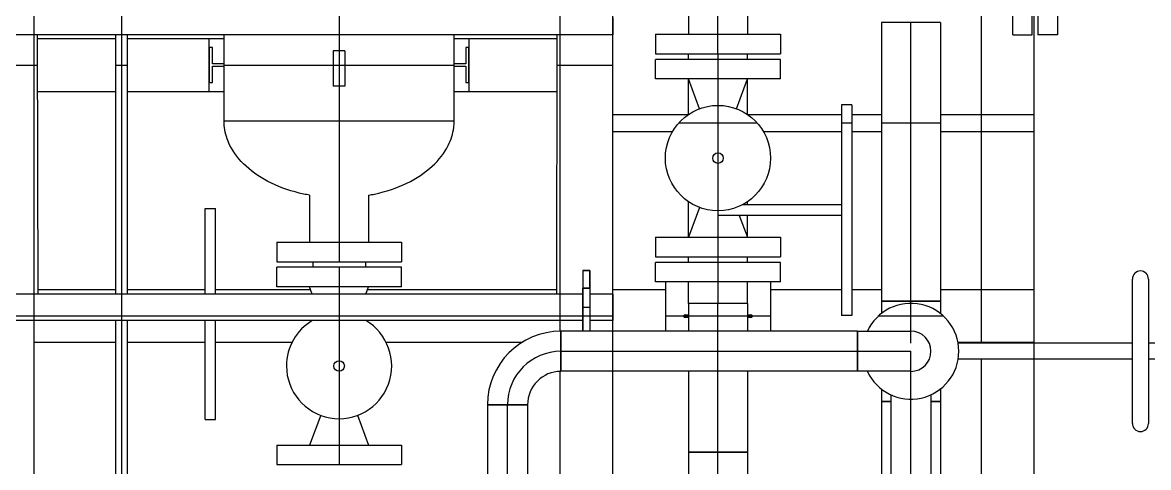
# Model space of a CAD drawing. Header units: inches. Extents: x 517790 to 538444, y 301815 to 302461.
# Drawn here: x 517872.961 to 517876.277, y 302344.697 to 302346.006 of the extents above; entities that cross this region are included whole.
import ezdxf

# ---------------------------------------------------------------- set-up
doc = ezdxf.new("R2010")
doc.units = ezdxf.units.IN
doc.header["$MEASUREMENT"] = 0
doc.layers.add('Layout', color=6, linetype='Continuous', lineweight=15)
doc.layers.add('硅胶总平面底图 工艺装置区', color=253, linetype='Continuous')

msp = doc.modelspace()

# ---------------------------------------------------------------- linework, layer by layer
at = {"layer": 'Layout', "color": 9, "lineweight": -3}
msp.add_arc((517876.9169, 302345.3007), 11.9999, 86.22389, 180, dxfattribs=at)
at = {"layer": '硅胶总平面底图 工艺装置区', "color": 253, "linetype": 'Continuous', "lineweight": -3}
for p, q in [((517872.9943, 302347.9323), (517872.9943, 302339.6658)), ((517875.9393, 302347.2533), (517875.9393, 302345.0626)), ((517874.6993, 302345.0981), (517874.6993, 302346.4783)), ((517874.5443, 302345.0981), (517874.5443, 302346.3823)), ((517873.8933, 302346.1757), (517873.8933, 302345.3025)), ((517875.8777, 302345.9699), (517875.8777, 302346.1536)), ((517875.9351, 302345.9699), (517875.9351, 302346.1536)), ((517875.9516, 302346.1536), (517875.9516, 302345.9699)), ((517876.009, 302346.1536), (517876.009, 302345.9699)), ((517875.7843, 302346.0667), (517875.7843, 302345.0626)), ((517873.2527, 302346.0369), (517873.2527, 302345.97)), ((517874.9224, 302346.0354), (517874.9224, 302345.9716)), ((517875.0093, 302345.9142), (517875.0093, 302346.0354)), ((517875.0962, 302346.0354), (517875.0962, 302345.9716)), ((517874.6993, 302346.0196), (517874.6993, 302345.97)), ((517875.6646, 302346.0061), (517875.4907, 302346.0061)), ((517875.4907, 302346.0061), (517875.4907, 302345.1865)), ((517875.5776, 302346.0061), (517875.5776, 302346.0061)), ((517875.5776, 302345.1865), (517875.5776, 302346.0061)), ((517875.6646, 302346.0061), (517875.6646, 302345.1865)), ((517874.6993, 302345.97), (517872.8393, 302345.97)), ((517873.0041, 302345.97), (517873.0054, 302345.2069)), ((517873.0041, 302345.9587), (517873.2354, 302345.9587)), ((517873.2354, 302345.2069), (517873.2354, 302345.97)), ((517873.2527, 302345.97), (517873.2527, 302345.2069)), ((517873.2699, 302345.2069), (517873.2699, 302345.97)), ((517873.2699, 302345.9587), (517873.511, 302345.9587)), ((517873.511, 302345.9587), (517873.5544, 302345.9587)), ((517873.511, 302345.8037), (517873.511, 302345.9587)), ((517873.5544, 302345.7159), (517873.5544, 302345.97)), ((517874.2322, 302345.7159), (517874.2322, 302345.97)), ((517874.2322, 302345.9587), (517874.2756, 302345.9587)), ((517874.2756, 302345.9587), (517874.5345, 302345.9587)), ((517874.2756, 302345.9587), (517874.2756, 302345.8037)), ((517874.5345, 302345.97), (517874.5332, 302345.2069)), ((517874.8256, 302345.9716), (517875.0093, 302345.9716)), ((517874.8256, 302345.9716), (517874.8256, 302345.9142)), ((517875.0093, 302345.9716), (517875.193, 302345.9716)), ((517875.193, 302345.9716), (517875.193, 302345.9142)), ((517875.8777, 302345.9699), (517875.9351, 302345.9699)), ((517876.009, 302345.9699), (517875.9516, 302345.9699)), ((517873.511, 302345.9328), (517873.511, 302345.8295)), ((517873.5203, 302345.9328), (517873.511, 302345.9328)), ((517873.5203, 302345.8843), (517873.5203, 302345.9328)), ((517874.2756, 302345.9328), (517874.2663, 302345.9328)), ((517874.2663, 302345.9328), (517874.2663, 302345.8843)), ((517874.2756, 302345.8295), (517874.2756, 302345.9328)), ((517873.8761, 302345.9225), (517873.8761, 302345.8708)), ((517873.9105, 302345.9225), (517873.8761, 302345.9225)), ((517873.9105, 302345.9225), (517873.9105, 302345.8708)), ((517874.8256, 302345.9142), (517875.0093, 302345.9142)), ((517875.0093, 302345.8976), (517874.8256, 302345.8976)), ((517874.8256, 302345.8402), (517874.8256, 302345.8976)), ((517874.9224, 302345.8976), (517874.9224, 302345.9142)), ((517875.0093, 302345.9142), (517875.0093, 302345.8976)), ((517875.0093, 302345.9142), (517875.193, 302345.9142)), ((517875.0093, 302345.8976), (517875.0093, 302345.3171)), ((517875.193, 302345.8976), (517875.0093, 302345.8976)), ((517875.0962, 302345.8976), (517875.0962, 302345.9142)), ((517875.193, 302345.8402), (517875.193, 302345.8976)), ((517872.8393, 302345.8812), (517873.0042, 302345.8812)), ((517873.2354, 302345.8812), (517873.2699, 302345.8812)), ((517873.5544, 302345.8843), (517873.5203, 302345.8843)), ((517873.5203, 302345.8781), (517873.5544, 302345.8781)), ((517873.5203, 302345.8295), (517873.5203, 302345.8781)), ((517873.5544, 302345.8812), (517874.2322, 302345.8812)), ((517873.8761, 302345.8708), (517873.8761, 302345.8192)), ((517873.9105, 302345.8708), (517873.9105, 302345.8192)), ((517874.2663, 302345.8843), (517874.2322, 302345.8843)), ((517874.2322, 302345.8781), (517874.2663, 302345.8781)), ((517874.2663, 302345.8781), (517874.2663, 302345.8295)), ((517874.5344, 302345.8812), (517874.6993, 302345.8812)), ((517873.511, 302345.8295), (517873.5203, 302345.8295)), ((517874.2663, 302345.8295), (517874.2756, 302345.8295)), ((517875.0093, 302345.8402), (517874.8256, 302345.8402)), ((517874.9224, 302345.7357), (517874.9224, 302345.8402)), ((517875.0093, 302345.8402), (517874.9224, 302345.8402)), ((517874.9551, 302345.7526), (517874.9224, 302345.8402)), ((517875.0962, 302345.8402), (517875.0093, 302345.8402)), ((517875.193, 302345.8402), (517875.0093, 302345.8402)), ((517875.0635, 302345.7526), (517875.0962, 302345.8402)), ((517875.0962, 302345.7357), (517875.0962, 302345.8402)), ((517873.0044, 302345.8037), (517873.2354, 302345.8037)), ((517873.2699, 302345.8037), (517873.511, 302345.8037)), ((517873.511, 302345.8037), (517873.5544, 302345.8037)), ((517873.9105, 302345.8192), (517873.8761, 302345.8192)), ((517874.2322, 302345.8037), (517874.2756, 302345.8037)), ((517874.2756, 302345.8037), (517874.5342, 302345.8037)), ((517875.373, 302345.7644), (517875.373, 302345.4544)), ((517875.404, 302345.7644), (517875.373, 302345.7644)), ((517875.404, 302345.7644), (517875.404, 302345.4544)), ((517874.6993, 302345.7355), (517874.9221, 302345.7355)), ((517875.0965, 302345.7355), (517875.373, 302345.7355)), ((517875.404, 302345.7355), (517875.4907, 302345.7355)), ((517875.6646, 302345.7355), (517875.9393, 302345.7355)), ((517875.9393, 302345.7355), (517875.9393, 302345.6859)), ((517874.2322, 302345.7159), (517873.5544, 302345.7159)), ((517874.2322, 302345.7159), (517873.5544, 302345.7159)), ((517874.8938, 302345.7107), (517875.1248, 302345.7107)), ((517875.373, 302345.7107), (517875.404, 302345.7107)), ((517875.4907, 302345.7107), (517875.6646, 302345.7107)), ((517874.6993, 302345.6859), (517874.8757, 302345.6859)), ((517875.1429, 302345.6859), (517875.373, 302345.6859)), ((517875.404, 302345.6859), (517875.4907, 302345.6859)), ((517875.6646, 302345.6859), (517875.9393, 302345.6859)), ((517873.8064, 302345.4981), (517873.8064, 302345.3599)), ((517873.9803, 302345.4981), (517873.9803, 302345.3599)), ((517874.9224, 302345.3745), (517874.9224, 302345.479)), ((517874.9551, 302345.4621), (517874.9224, 302345.3745)), ((517875.373, 302345.4699), (517875.081, 302345.4699)), ((517875.0962, 302345.4699), (517875.0962, 302345.479)), ((517873.4986, 302345.2069), (517873.4986, 302345.4586)), ((517873.4986, 302345.4586), (517873.5296, 302345.4586)), ((517873.5296, 302345.2069), (517873.5296, 302345.4586)), ((517875.0093, 302345.4524), (517875.0093, 302345.4389)), ((517875.373, 302345.4389), (517875.0093, 302345.4389)), ((517875.0722, 302345.4389), (517875.0962, 302345.3745)), ((517875.0962, 302345.3745), (517875.0962, 302345.4389)), ((517875.373, 302345.4544), (517875.373, 302345.1444)), ((517875.404, 302345.4544), (517875.404, 302345.1444)), ((517874.8256, 302345.3745), (517875.0093, 302345.3745)), ((517874.8256, 302345.3745), (517874.8256, 302345.3171)), ((517874.9224, 302345.3745), (517875.0962, 302345.3745)), ((517875.0093, 302345.3745), (517875.193, 302345.3745)), ((517875.193, 302345.3745), (517875.193, 302345.3171)), ((517873.7096, 302345.3599), (517873.8933, 302345.3599)), ((517873.7096, 302345.3599), (517873.7096, 302345.3025)), ((517873.8933, 302345.3599), (517874.077, 302345.3599)), ((517874.077, 302345.3599), (517874.077, 302345.3025)), ((517873.7096, 302345.3025), (517873.8933, 302345.3025)), ((517873.8158, 302345.3025), (517873.8158, 302345.286)), ((517873.8933, 302345.3025), (517874.077, 302345.3025)), ((517873.9708, 302345.3025), (517873.9708, 302345.286)), ((517874.8256, 302345.3171), (517875.0093, 302345.3171)), ((517875.0093, 302345.3005), (517874.8256, 302345.3005)), ((517874.8256, 302345.2431), (517874.8256, 302345.3005)), ((517874.9224, 302345.3005), (517874.9224, 302345.3171)), ((517875.0093, 302345.3171), (517875.0093, 302345.3005)), ((517875.0093, 302345.3171), (517875.193, 302345.3171)), ((517875.0093, 302345.3005), (517875.0093, 302345.1793)), ((517875.193, 302345.3005), (517875.0093, 302345.3005)), ((517875.0962, 302345.3005), (517875.0962, 302345.3171)), ((517875.193, 302345.2431), (517875.193, 302345.3005)), ((517873.8933, 302345.286), (517873.7096, 302345.286)), ((517873.7096, 302345.2286), (517873.7096, 302345.286)), ((517873.8933, 302345.286), (517873.8933, 302345.2069)), ((517874.077, 302345.286), (517873.8933, 302345.286)), ((517874.077, 302345.2286), (517874.077, 302345.286)), ((517874.6321, 302345.2767), (517874.6115, 302345.2767)), ((517874.6115, 302345.2767), (517874.6321, 302345.2767)), ((517874.6115, 302345.2767), (517874.6115, 302345.225)), ((517874.6115, 302345.2767), (517874.6115, 302345.225)), ((517874.6321, 302345.225), (517874.6321, 302345.2767)), ((517874.6321, 302345.2767), (517874.6321, 302345.225)), ((517875.0093, 302345.2431), (517874.8256, 302345.2431)), ((517874.8543, 302345.2431), (517874.8543, 302345.0981)), ((517874.9224, 302345.1793), (517874.9224, 302345.2431)), ((517875.193, 302345.2431), (517875.0093, 302345.2431)), ((517875.0962, 302345.1793), (517875.0962, 302345.2431)), ((517875.1643, 302345.2431), (517875.1643, 302345.0981)), ((517876.2302, 302344.8264), (517876.2302, 302345.2516)), ((517876.2774, 302345.2516), (517876.2774, 302344.8264)), ((517874.6115, 302345.2069), (517872.9272, 302345.2069)), ((517873.2354, 302345.2199), (517873.0054, 302345.2199)), ((517873.2527, 302345.2069), (517873.2527, 302345.1294)), ((517873.4986, 302345.2199), (517873.2699, 302345.2199)), ((517873.8096, 302345.2199), (517873.5296, 302345.2199)), ((517873.8933, 302345.2286), (517873.7096, 302345.2286)), ((517873.9803, 302345.2286), (517873.8064, 302345.2286)), ((517873.8144, 302345.2069), (517873.8064, 302345.2286)), ((517873.8158, 302345.2286), (517873.8158, 302345.2286)), ((517874.077, 302345.2286), (517873.8933, 302345.2286)), ((517873.8933, 302345.2069), (517873.8933, 302345.1294)), ((517873.9708, 302345.2286), (517873.9708, 302345.2286)), ((517873.9722, 302345.2069), (517873.9803, 302345.2286)), ((517874.5332, 302345.2199), (517873.977, 302345.2199)), ((517874.6115, 302345.225), (517874.6321, 302345.225)), ((517874.6321, 302345.225), (517874.6115, 302345.225)), ((517874.6115, 302345.0981), (517874.6115, 302345.225)), ((517874.6115, 302345.225), (517874.6115, 302345.0981)), ((517874.6321, 302345.225), (517874.6115, 302345.225)), ((517874.6321, 302345.225), (517874.6321, 302345.0981)), ((517874.6321, 302345.225), (517874.6321, 302345.0981)), ((517874.6993, 302345.2069), (517874.6321, 302345.2069)), ((517874.8543, 302345.2199), (517874.6993, 302345.2199)), ((517874.6993, 302345.2069), (517874.6993, 302345.1294)), ((517875.373, 302345.2199), (517875.1643, 302345.2199)), ((517875.4907, 302345.2199), (517875.404, 302345.2199)), ((517875.9393, 302345.2199), (517875.6646, 302345.2199)), ((517875.9393, 302345.2199), (517875.9393, 302345.0649)), ((517874.6321, 302345.1682), (517874.6115, 302345.1682)), ((517875.0962, 302345.1793), (517874.9224, 302345.1793)), ((517874.9224, 302345.1793), (517874.9224, 302345.0981)), ((517875.0093, 302345.1793), (517874.9224, 302345.1793)), ((517875.0093, 302345.0981), (517875.0093, 302345.1793)), ((517875.0962, 302345.1793), (517875.0093, 302345.1793)), ((517875.0962, 302345.1793), (517875.0962, 302345.0981)), ((517875.6646, 302345.1865), (517875.4907, 302345.1865)), ((517875.4907, 302345.1865), (517875.5776, 302345.1865)), ((517875.4907, 302345.1865), (517875.4907, 302345.1501)), ((517875.5776, 302345.1865), (517875.5776, 302345.1865)), ((517875.5776, 302345.1865), (517875.5776, 302345.1865)), ((517875.5776, 302345.1801), (517875.5776, 302345.1865)), ((517875.5776, 302345.1865), (517875.6646, 302345.1865)), ((517875.5776, 302345.0626), (517875.5776, 302345.1801)), ((517875.6646, 302345.1865), (517875.6646, 302345.1501)), ((517874.6993, 302345.1424), (517872.8393, 302345.1424)), ((517874.6115, 302345.1294), (517872.9272, 302345.1294)), ((517873.2354, 302344.5213), (517873.2354, 302345.1294)), ((517873.2527, 302345.1294), (517873.2527, 302344.5213)), ((517873.2699, 302344.5213), (517873.2699, 302345.1294)), ((517873.4986, 302344.8386), (517873.4986, 302345.1294)), ((517873.5296, 302344.8386), (517873.5296, 302345.1294)), ((517873.8933, 302345.1294), (517873.8933, 302344.7054)), ((517874.6993, 302345.1294), (517874.6321, 302345.1294)), ((517875.1643, 302345.1424), (517874.8543, 302345.1424)), ((517874.9122, 302345.1465), (517874.9224, 302345.1465)), ((517874.9224, 302345.1382), (517874.9122, 302345.1382)), ((517875.0962, 302345.1465), (517875.1064, 302345.1465)), ((517875.1064, 302345.1382), (517875.0962, 302345.1382)), ((517875.404, 302345.1444), (517875.373, 302345.1444)), ((517875.6737, 302345.1424), (517875.4816, 302345.1424)), ((517874.5468, 302345.0981), (517874.5468, 302344.98)), ((517874.5468, 302344.98), (517874.5468, 302345.0981)), ((517875.4201, 302345.0981), (517874.5468, 302345.0981)), ((517874.6993, 302344.98), (517874.6993, 302345.0981)), ((517875.0093, 302344.98), (517875.0093, 302345.0981)), ((517875.4201, 302345.0981), (517875.4201, 302344.98)), ((517875.4201, 302345.0981), (517875.5776, 302345.0981)), ((517875.4201, 302344.98), (517875.4201, 302345.0981)), ((517873.2354, 302345.0649), (517872.9943, 302345.0649)), ((517873.4986, 302345.0649), (517873.2699, 302345.0649)), ((517873.7546, 302345.0649), (517873.5296, 302345.0649)), ((517874.4315, 302345.0649), (517874.032, 302345.0649)), ((517875.9393, 302345.0649), (517875.7163, 302345.0649)), ((517874.5468, 302345.039), (517874.5468, 302345.039)), ((517874.5468, 302345.039), (517874.5468, 302345.039)), ((517874.5468, 302345.039), (517875.4201, 302345.039)), ((517875.4202, 302345.039), (517875.4201, 302345.039)), ((517875.4201, 302345.039), (517875.5776, 302345.039)), ((517875.4202, 302345.039), (517875.4202, 302345.039)), ((517875.5776, 302344.9309), (517875.5776, 302345.039)), ((517876.2302, 302345.0626), (517875.7167, 302345.0626)), ((517875.9393, 302345.0626), (517875.9393, 302345.0154)), ((517876.3552, 302345.0626), (517876.2774, 302345.0626)), ((517876.2302, 302345.0154), (517875.7167, 302345.0154)), ((517875.7843, 302345.0154), (517875.7843, 302343.7649)), ((517875.9393, 302345.0154), (517875.9393, 302343.7649)), ((517876.3552, 302345.0154), (517876.2774, 302345.0154)), ((517874.5443, 302344.1607), (517874.5443, 302344.9799)), ((517875.4201, 302344.98), (517874.5468, 302344.98)), ((517874.6993, 302344.041), (517874.6993, 302344.98)), ((517874.9224, 302344.98), (517874.9224, 302344.7422)), ((517875.0093, 302344.7422), (517875.0093, 302344.98)), ((517875.0962, 302344.98), (517875.0962, 302344.7422)), ((517875.5776, 302344.98), (517875.4201, 302344.98)), ((517875.5776, 302344.9309), (517875.5776, 302344.9309)), ((517875.5776, 302344.898), (517875.5776, 302344.9309)), ((517875.4907, 302344.9279), (517875.4907, 302344.8915)), ((517875.5186, 302344.9109), (517875.5186, 302341.1198)), ((517875.5776, 302341.1198), (517875.5776, 302344.898)), ((517875.6367, 302344.9109), (517875.6367, 302341.1198)), ((517875.6646, 302344.9279), (517875.6646, 302344.8915)), ((517874.3303, 302344.8815), (517874.4484, 302344.8815)), ((517874.4484, 302344.8815), (517874.3303, 302344.8815)), ((517874.3303, 302344.8815), (517874.3303, 302344.5058)), ((517874.3893, 302344.8816), (517874.3893, 302344.8816)), ((517874.3893, 302344.8816), (517874.3893, 302344.8815)), ((517874.3893, 302344.5058), (517874.3893, 302344.8815)), ((517874.4484, 302344.8815), (517874.4484, 302344.5058)), ((517875.5186, 302344.8915), (517875.4907, 302344.8915)), ((517875.4907, 302344.8915), (517875.4907, 302344.4852)), ((517875.4907, 302344.8915), (517875.5186, 302344.8915)), ((517875.6646, 302344.8915), (517875.6367, 302344.8915)), ((517875.6367, 302344.8915), (517875.6646, 302344.8915)), ((517875.6646, 302344.8915), (517875.6646, 302344.4852)), ((517873.4986, 302344.8386), (517873.5296, 302344.8386)), ((517873.8391, 302344.8505), (517873.8064, 302344.7628)), ((517873.9475, 302344.8505), (517873.9803, 302344.7628)), ((517873.7096, 302344.7628), (517873.8933, 302344.7628)), ((517873.7096, 302344.7628), (517873.7096, 302344.7054)), ((517873.8064, 302344.7628), (517873.8933, 302344.7628)), ((517873.8933, 302344.7628), (517873.9803, 302344.7628)), ((517873.8933, 302344.7628), (517874.077, 302344.7628)), ((517874.077, 302344.7628), (517874.077, 302344.7054)), ((517874.9224, 302344.7422), (517875.0962, 302344.7422)), ((517874.9224, 302344.7422), (517874.9224, 302344.4472)), ((517875.0962, 302344.7422), (517874.9224, 302344.7422)), ((517875.0093, 302344.7422), (517875.0093, 302344.7422)), ((517875.0093, 302344.4472), (517875.0093, 302344.7422)), ((517875.0093, 302344.7422), (517875.0093, 302344.7422)), ((517875.0962, 302344.7422), (517875.0962, 302344.4472)), ((517873.7096, 302344.7054), (517873.8933, 302344.7054)), ((517873.8933, 302344.7054), (517874.077, 302344.7054))]:
    msp.add_line(p, q, dxfattribs=at)
for centre, radius in [((517875.0093, 302345.6074), 0.155), ((517875.0093, 302345.6074), 0.0155), ((517873.8933, 302344.9957), 0.0155)]:
    msp.add_circle(centre, radius, dxfattribs=at)
for centre, radius, start, end in [((517876.2538, 302345.2516), 0.0236, 0, 180), ((517875.5776, 302345.039), 0.1411, 0, 155.2535), ((517873.8933, 302344.9957), 0.155, 180, 59.6355), ((517873.8933, 302344.9957), 0.155, 120.3645, 180), ((517874.9122, 302345.1424), 0.00413, 90, 270), ((517875.1064, 302345.1424), 0.00413, 270, 90), ((517874.5468, 302344.8815), 0.2165, 90, 180), ((517875.5776, 302345.039), 0.0591, 270, 90), ((517875.5776, 302345.039), 0.0591, 0, 90), ((517874.5468, 302344.8815), 0.1575, 90, 180), ((517875.5776, 302345.039), 0.1411, 204.7465, 0), ((517875.5776, 302345.039), 0.0591, 270, 0), ((517874.5468, 302344.8815), 0.0984, 90, 180), ((517876.2538, 302344.8264), 0.0236, 180, 0)]:
    msp.add_arc(centre, radius, start, end, dxfattribs=at)
for points in [[(517873.8064, 302345.4981), (517873.8004, 302345.4992), (517873.7945, 302345.5003), (517873.7886, 302345.5016), (517873.7548, 302345.5089), (517873.7228, 302345.5197), (517873.6941, 302345.5336), (517873.6654, 302345.5475), (517873.64, 302345.5644), (517873.6191, 302345.5834), (517873.5988, 302345.602), (517873.5828, 302345.6226), (517873.5719, 302345.6444), (517873.5633, 302345.6615), (517873.5578, 302345.6792), (517873.5556, 302345.6972), (517873.5548, 302345.7034), (517873.5544, 302345.7096), (517873.5544, 302345.7159)], [(517873.9803, 302345.4981), (517873.9862, 302345.4992), (517873.9922, 302345.5003), (517873.998, 302345.5016), (517874.0318, 302345.5089), (517874.0638, 302345.5197), (517874.0925, 302345.5336), (517874.1212, 302345.5475), (517874.1467, 302345.5644), (517874.1675, 302345.5834), (517874.1878, 302345.602), (517874.2038, 302345.6226), (517874.2147, 302345.6444), (517874.2233, 302345.6615), (517874.2288, 302345.6792), (517874.2311, 302345.6972), (517874.2319, 302345.7034), (517874.2322, 302345.7096), (517874.2322, 302345.7159)]]:
    msp.add_open_spline(points, degree=3, knots=[4.971806, 4.971806, 4.971806, 4.971806, 5.026548, 5.026548, 5.026548, 5.340708, 5.340708, 5.340708, 5.654867, 5.654867, 5.654867, 5.960413, 5.960413, 5.960413, 6.200139, 6.200139, 6.200139, 6.283185, 6.283185, 6.283185, 6.283185], dxfattribs=at)

doc.saveas('drawing.dxf')
